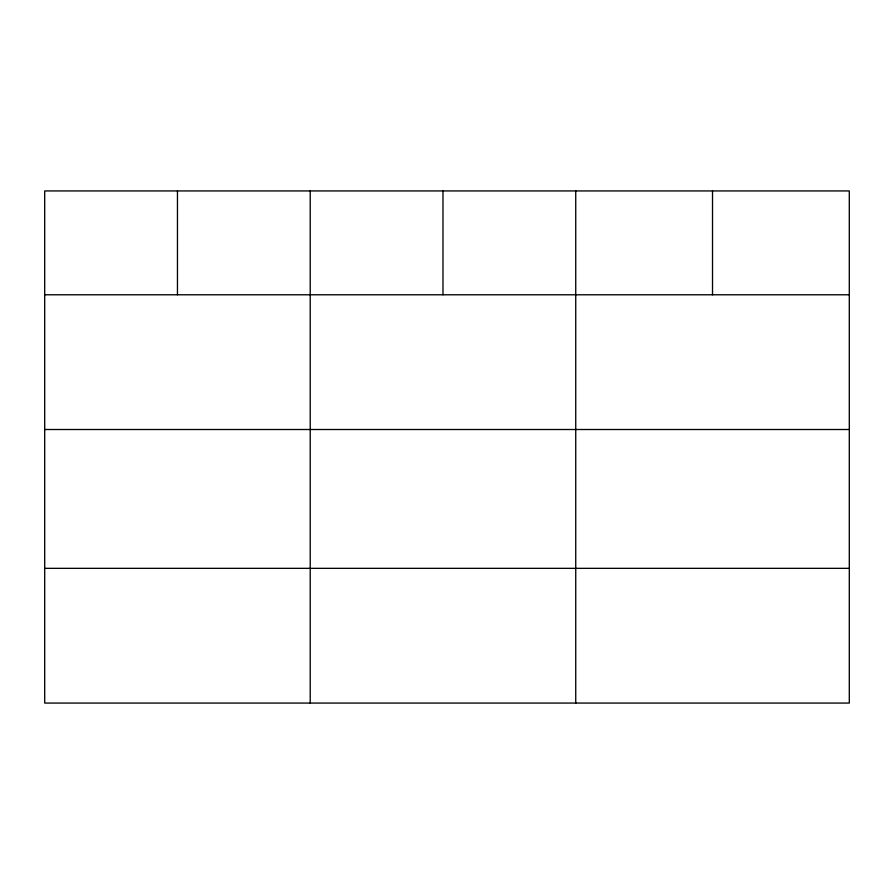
<?xml version="1.0" encoding="UTF-8"?>
<svg xmlns="http://www.w3.org/2000/svg" width="894" height="894" viewBox="0 0 894 894"><rect width="100%" height="100%" fill="white"/><g stroke="black" fill="none" stroke-linecap="round" stroke-linejoin="round"><path stroke-width="1.34" d="M849.3 429.511L849.3 190.936L44.7 190.936L44.7 703.064L849.3 703.064L849.3 429.511L44.7 429.511M44.7 294.785L849.3 294.785M44.7 568.338L849.3 568.338M712.518 190.936L712.518 294.785M575.736 190.936L575.736 703.064M442.977 190.936L442.977 294.785M310.218 190.936L310.218 703.064M177.459 190.936L177.459 294.785"/></g></svg>
